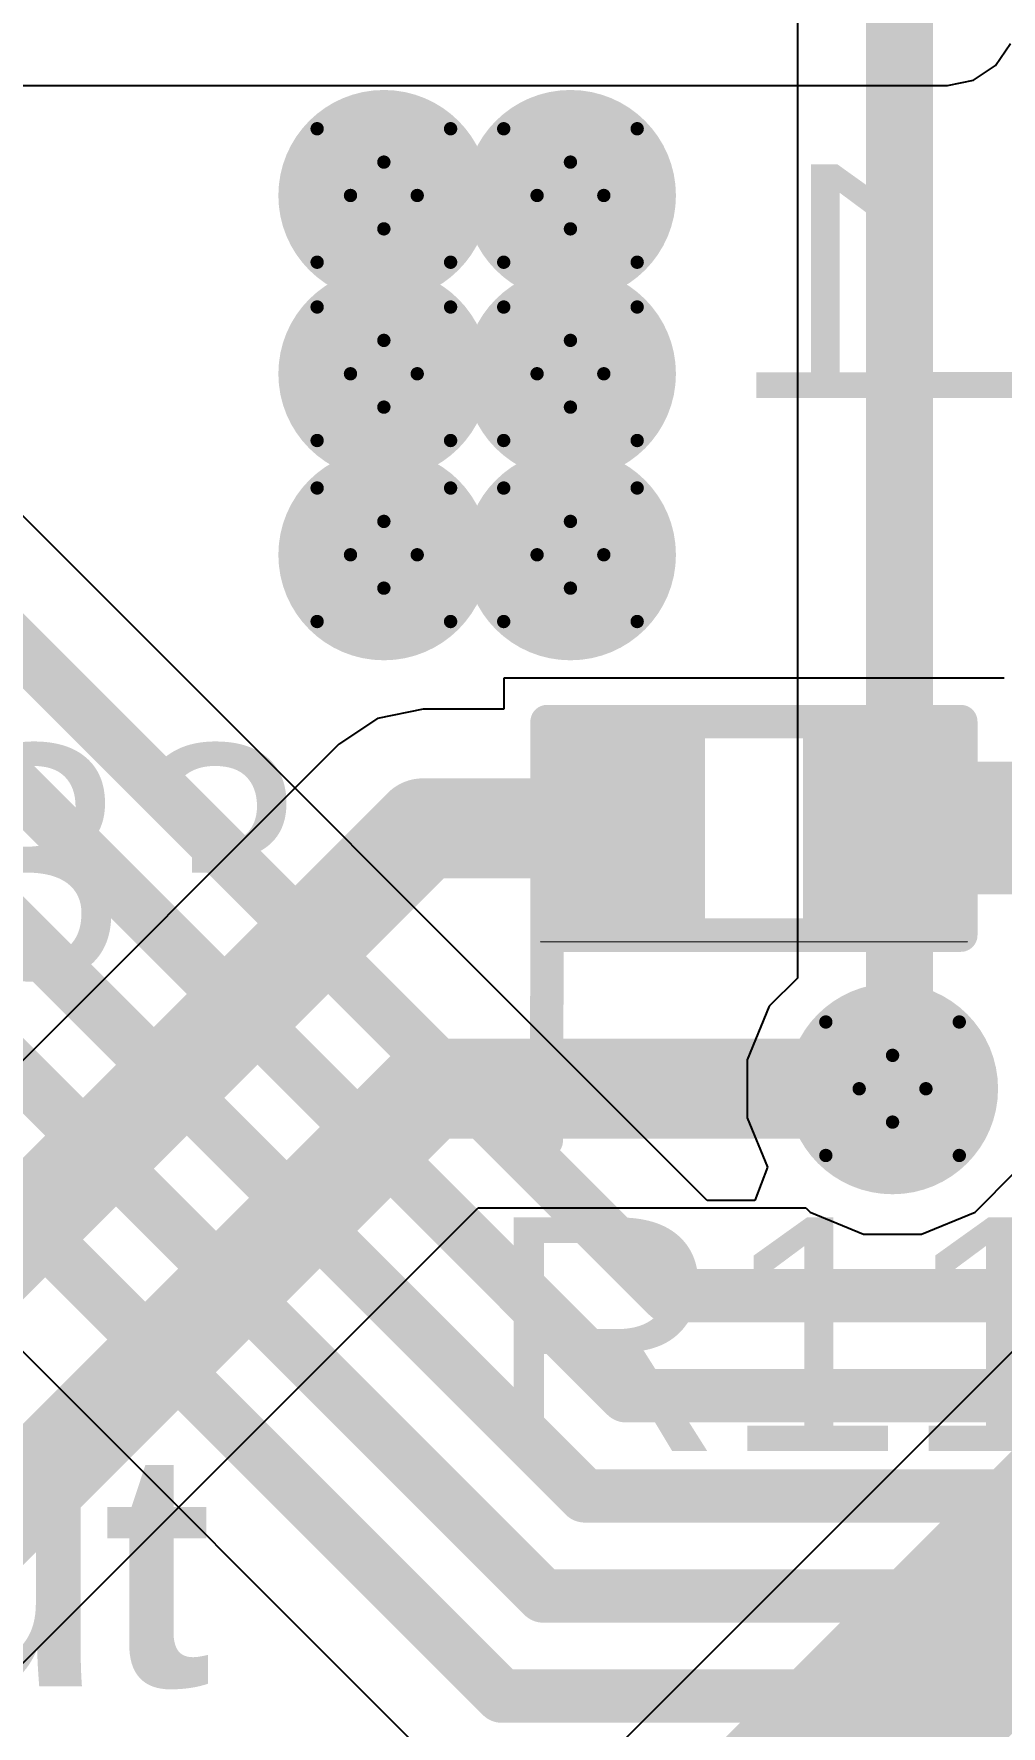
# Model space of a CAD drawing. Header units: inches. Extents: x -0.8 to 12, y -0.1 to 3.7.
# Drawn here: x 0.5721 to 0.717, y 0.0645 to 0.318 of the extents above; entities that cross this region are included whole.
import ezdxf

# ---------------------------------------------------------------- set-up
doc = ezdxf.new("R2010")
doc.units = ezdxf.units.IN
doc.header["$MEASUREMENT"] = 0
for name, color, linetype in [('Bottom Layer', 5, 'Continuous'), ('Bottom Overlay', 54, 'Continuous'), ('Bottom Solder', 6, 'Continuous'), ('Drill Drawing', 1, 'Continuous'), ('Top Layer', 1, 'Continuous'), ('Top Overlay', 2, 'Continuous'), ('Top Paste', 8, 'Continuous'), ('Top Solder', 216, 'Continuous'), ('Via Holes', 16, 'Continuous')]:
    doc.layers.add(name, color=color, linetype=linetype)
doc.styles.add('Arial', font='', dxfattribs={"height": 0.2})
doc.styles.add('Arial_Bold', font='', dxfattribs={"height": 0.2})
doc.styles.get('Arial').set_extended_font_data('Arial')
doc.styles.get('Arial_Bold').set_extended_font_data('Arial', bold=True)

# ---------------------------------------------------------------- blocks, each defined once
blk = doc.blocks.new('R___0402_4')
at = {"layer": 'Top Layer'}
for points in [[(-0.0275, -0.0125), (-0.0275, 0.0125), (-0.0095, 0.0125), (-0.0095, -0.0125)], [(0.0095, -0.0125), (0.0095, 0.0125), (0.0275, 0.0125), (0.0275, -0.0125)]]:
    blk.add_hatch(color=1, dxfattribs=at).paths.add_polyline_path(points)
at = {"layer": 'Top Paste'}
for points in [[(-0.0275, -0.0125), (-0.0275, 0.0125), (-0.0095, 0.0125), (-0.0095, -0.0125)], [(0.0095, -0.0125), (0.0095, 0.0125), (0.0275, 0.0125), (0.0275, -0.0125)]]:
    blk.add_hatch(color=8, dxfattribs=at).paths.add_polyline_path(points)
at = {"layer": 'Top Solder'}
for points in [[(-0.02967, -0.01467), (-0.02967, 0.01467), (-0.00733, 0.01467), (-0.00733, -0.01467)], [(0.00733, -0.01467), (0.00733, 0.01467), (0.02967, 0.01467), (0.02967, -0.01467)]]:
    blk.add_hatch(color=216, dxfattribs=at).paths.add_polyline_path(points)
at = {"layer": 'Top Overlay'}
for points in [[(-0.031, 0.016, 0.005, 0.005, 0), (0.031, 0.016, 0.005, 0.005, 0)], [(-0.031, -0.016, 0.005, 0.005, 0), (-0.031, 0.016, 0.005, 0.005, 0)], [(0.031, -0.016, 0.005, 0.005, 0), (0.031, 0.016, 0.005, 0.005, 0)], [(-0.031, -0.016, 0.005, 0.005, 0), (0.031, -0.016, 0.005, 0.005, 0)], [(-0.032, -0.017, 0.000127, 0.000127, 0), (0.032, -0.017, 0.000127, 0.000127, 0)]]:
    blk.add_lwpolyline(points, format="xyseb", dxfattribs=at)
for points in [[(-0.03225, 0.016, 0.0025, 0.0025, 1), (-0.02975, 0.016, 0.0025, 0.0025, 1)], [(-0.03225, 0.016, 0.0025, 0.0025, 1), (-0.02975, 0.016, 0.0025, 0.0025, 1)], [(0.02975, 0.016, 0.0025, 0.0025, 1), (0.03225, 0.016, 0.0025, 0.0025, 1)], [(0.02975, 0.016, 0.0025, 0.0025, 1), (0.03225, 0.016, 0.0025, 0.0025, 1)], [(-0.03225, -0.016, 0.0025, 0.0025, 1), (-0.02975, -0.016, 0.0025, 0.0025, 1)], [(-0.03225, -0.016, 0.0025, 0.0025, 1), (-0.02975, -0.016, 0.0025, 0.0025, 1)], [(0.02975, -0.016, 0.0025, 0.0025, 1), (0.03225, -0.016, 0.0025, 0.0025, 1)], [(0.02975, -0.016, 0.0025, 0.0025, 1), (0.03225, -0.016, 0.0025, 0.0025, 1)], [(-0.03203, -0.017, 0.0000635, 0.0000635, 1), (-0.03197, -0.017, 0.0000635, 0.0000635, 1)], [(0.03197, -0.017, 0.0000635, 0.0000635, 1), (0.03203, -0.017, 0.0000635, 0.0000635, 1)]]:
    blk.add_lwpolyline(points, format="xyseb", close=True, dxfattribs=at)
blk = doc.blocks.new('MINI_PCIE_PAD_54')
at = {"layer": 'Top Overlay', "style": 'Arial_Bold'}
blk.add_text('Cutout', height=0.035, rotation=360, dxfattribs=at).set_placement((0.25632, 0.14526))

msp = doc.modelspace()

# ---------------------------------------------------------------- hatches: boundary and pattern name
at = {"layer": 'Bottom Layer'}
h = msp.add_hatch(color=5, dxfattribs=at)
edge = h.paths.add_edge_path()
edge.add_arc((0.62454, 0.29383), 0.01181, 0, 360)
h = msp.add_hatch(color=5, dxfattribs=at)
edge = h.paths.add_edge_path()
edge.add_arc((0.6525, 0.29383), 0.01181, 0, 360)
h = msp.add_hatch(color=5, dxfattribs=at)
edge = h.paths.add_edge_path()
edge.add_arc((0.62454, 0.26712), 0.01181, 0, 360)
h = msp.add_hatch(color=5, dxfattribs=at)
edge = h.paths.add_edge_path()
edge.add_arc((0.6525, 0.26712), 0.01181, 0, 360)
h = msp.add_hatch(color=5, dxfattribs=at)
edge = h.paths.add_edge_path()
edge.add_arc((0.62454, 0.24), 0.01181, 0, 360)
h = msp.add_hatch(color=5, dxfattribs=at)
edge = h.paths.add_edge_path()
edge.add_arc((0.6525, 0.24), 0.01181, 0, 360)
h = msp.add_hatch(color=5, dxfattribs=at)
edge = h.paths.add_edge_path()
edge.add_arc((0.70077, 0.16), 0.01181, 0, 360)
at = {"layer": 'Bottom Solder'}
h = msp.add_hatch(color=6, dxfattribs=at)
edge = h.paths.add_edge_path()
edge.add_arc((0.62454, 0.29383), 0.01581, 0, 360)
h = msp.add_hatch(color=6, dxfattribs=at)
edge = h.paths.add_edge_path()
edge.add_arc((0.6525, 0.29383), 0.01581, 0, 360)
h = msp.add_hatch(color=6, dxfattribs=at)
edge = h.paths.add_edge_path()
edge.add_arc((0.62454, 0.26712), 0.01581, 0, 360)
h = msp.add_hatch(color=6, dxfattribs=at)
edge = h.paths.add_edge_path()
edge.add_arc((0.6525, 0.26712), 0.01581, 0, 360)
h = msp.add_hatch(color=6, dxfattribs=at)
edge = h.paths.add_edge_path()
edge.add_arc((0.62454, 0.24), 0.01581, 0, 360)
h = msp.add_hatch(color=6, dxfattribs=at)
edge = h.paths.add_edge_path()
edge.add_arc((0.6525, 0.24), 0.01581, 0, 360)
h = msp.add_hatch(color=6, dxfattribs=at)
edge = h.paths.add_edge_path()
edge.add_arc((0.70077, 0.16), 0.01581, 0, 360)
at = {"layer": 'Top Layer'}
h = msp.add_hatch(color=1, dxfattribs=at)
edge = h.paths.add_edge_path()
edge.add_arc((0.62454, 0.29383), 0.01181, 0, 360)
h = msp.add_hatch(color=1, dxfattribs=at)
edge = h.paths.add_edge_path()
edge.add_arc((0.6525, 0.29383), 0.01181, 0, 360)
h = msp.add_hatch(color=1, dxfattribs=at)
edge = h.paths.add_edge_path()
edge.add_arc((0.62454, 0.26712), 0.01181, 0, 360)
h = msp.add_hatch(color=1, dxfattribs=at)
edge = h.paths.add_edge_path()
edge.add_arc((0.6525, 0.26712), 0.01181, 0, 360)
h = msp.add_hatch(color=1, dxfattribs=at)
edge = h.paths.add_edge_path()
edge.add_arc((0.62454, 0.24), 0.01181, 0, 360)
h = msp.add_hatch(color=1, dxfattribs=at)
edge = h.paths.add_edge_path()
edge.add_arc((0.6525, 0.24), 0.01181, 0, 360)
msp.add_hatch(color=1, dxfattribs=at).paths.add_polyline_path([(0.6895, 0.18915), (0.749, 0.18915), (0.749, 0.209), (0.6895, 0.209)])
h = msp.add_hatch(color=1, dxfattribs=at)
edge = h.paths.add_edge_path()
edge.add_arc((0.70077, 0.16), 0.01181, 0, 360)
at = {"layer": 'Top Solder'}
h = msp.add_hatch(color=216, dxfattribs=at)
edge = h.paths.add_edge_path()
edge.add_arc((0.62454, 0.29383), 0.01581, 0, 360)
h = msp.add_hatch(color=216, dxfattribs=at)
edge = h.paths.add_edge_path()
edge.add_arc((0.6525, 0.29383), 0.01581, 0, 360)
h = msp.add_hatch(color=216, dxfattribs=at)
edge = h.paths.add_edge_path()
edge.add_arc((0.62454, 0.26712), 0.01581, 0, 360)
h = msp.add_hatch(color=216, dxfattribs=at)
edge = h.paths.add_edge_path()
edge.add_arc((0.6525, 0.26712), 0.01581, 0, 360)
h = msp.add_hatch(color=216, dxfattribs=at)
edge = h.paths.add_edge_path()
edge.add_arc((0.62454, 0.24), 0.01581, 0, 360)
h = msp.add_hatch(color=216, dxfattribs=at)
edge = h.paths.add_edge_path()
edge.add_arc((0.6525, 0.24), 0.01581, 0, 360)
h = msp.add_hatch(color=216, dxfattribs=at)
edge = h.paths.add_edge_path()
edge.add_arc((0.70077, 0.16), 0.01581, 0, 360)
at = {"layer": 'Via Holes'}
h = msp.add_hatch(color=7, dxfattribs=at)
edge = h.paths.add_edge_path()
edge.add_arc((0.62454, 0.29383), 0.00591, 0, 360)
h = msp.add_hatch(color=7, dxfattribs=at)
edge = h.paths.add_edge_path()
edge.add_arc((0.6525, 0.29383), 0.00591, 0, 360)
h = msp.add_hatch(color=7, dxfattribs=at)
edge = h.paths.add_edge_path()
edge.add_arc((0.62454, 0.26712), 0.00591, 0, 360)
h = msp.add_hatch(color=7, dxfattribs=at)
edge = h.paths.add_edge_path()
edge.add_arc((0.6525, 0.26712), 0.00591, 0, 360)
h = msp.add_hatch(color=7, dxfattribs=at)
edge = h.paths.add_edge_path()
edge.add_arc((0.62454, 0.24), 0.00591, 0, 360)
h = msp.add_hatch(color=7, dxfattribs=at)
edge = h.paths.add_edge_path()
edge.add_arc((0.6525, 0.24), 0.00591, 0, 360)
h = msp.add_hatch(color=7, dxfattribs=at)
edge = h.paths.add_edge_path()
edge.add_arc((0.70077, 0.16), 0.00591, 0, 360)

# ---------------------------------------------------------------- linework, layer by layer
at = {"layer": 'Bottom Layer'}
for p, q in [((0.67298, 0.14327), (0.47377, 0.34248)), ((0.68652, 0.34252), (0.68652, 0.17659)), ((0.35886, 0.33216), (0.63212, 0.05891)), ((0.68652, 0.17659), (0.68228, 0.17235)), ((0.68228, 0.17235), (0.67896, 0.16434)), ((0.67896, 0.16434), (0.67896, 0.15566)), ((0.67896, 0.15566), (0.68202, 0.14827)), ((0.68202, 0.14827), (0.68012, 0.14327)), ((0.68012, 0.14327), (0.67298, 0.14327))]:
    msp.add_line(p, q, dxfattribs=at)
for points in [[(0.365, 0.34621, 0.008, 0.008, 0), (0.64221, 0.069, 0.008, 0.008, 0)], [(0.70181, 0.16104, 0.01, 0.01, 0), (0.70181, 0.34252, 0.01, 0.01, 0)], [(0.39235, 0.34008, 0.008, 0.008, 0), (0.64843, 0.084, 0.008, 0.008, 0)], [(0.4129, 0.34074, 0.008, 0.008, 0), (0.65464, 0.099, 0.008, 0.008, 0)], [(0.4372, 0.33765, 0.008, 0.008, 0), (0.66085, 0.114, 0.008, 0.008, 0)], [(0.4595, 0.33657, 0.008, 0.008, 0), (0.66707, 0.129, 0.008, 0.008, 0)], [(0.70077, 0.16, 0.01, 0.01, 0), (0.70181, 0.16104, 0.01, 0.01, 0)], [(0.66707, 0.129, 0.008, 0.008, 0), (0.95479, 0.129, 0.008, 0.008, 0)], [(0.66085, 0.114, 0.008, 0.008, 0), (0.9121, 0.114, 0.008, 0.008, 0)], [(0.65464, 0.099, 0.008, 0.008, 0), (0.89862, 0.099, 0.008, 0.008, 0)], [(0.64843, 0.084, 0.008, 0.008, 0), (0.87839, 0.084, 0.008, 0.008, 0)], [(0.64221, 0.069, 0.008, 0.008, 0), (0.8428, 0.069, 0.008, 0.008, 0)]]:
    msp.add_lwpolyline(points, format="xyseb", dxfattribs=at)
for points in [[(0.69827, 0.16, 0.005, 0.005, 1), (0.70327, 0.16, 0.005, 0.005, 1)], [(0.69931, 0.16104, 0.005, 0.005, 1), (0.70431, 0.16104, 0.005, 0.005, 1)], [(0.69931, 0.16104, 0.005, 0.005, 1), (0.70431, 0.16104, 0.005, 0.005, 1)], [(0.66507, 0.129, 0.004, 0.004, 1), (0.66907, 0.129, 0.004, 0.004, 1)], [(0.66507, 0.129, 0.004, 0.004, 1), (0.66907, 0.129, 0.004, 0.004, 1)], [(0.65885, 0.114, 0.004, 0.004, 1), (0.66285, 0.114, 0.004, 0.004, 1)], [(0.65885, 0.114, 0.004, 0.004, 1), (0.66285, 0.114, 0.004, 0.004, 1)], [(0.65264, 0.099, 0.004, 0.004, 1), (0.65664, 0.099, 0.004, 0.004, 1)], [(0.65264, 0.099, 0.004, 0.004, 1), (0.65664, 0.099, 0.004, 0.004, 1)], [(0.64643, 0.084, 0.004, 0.004, 1), (0.65043, 0.084, 0.004, 0.004, 1)], [(0.64643, 0.084, 0.004, 0.004, 1), (0.65043, 0.084, 0.004, 0.004, 1)], [(0.64021, 0.069, 0.004, 0.004, 1), (0.64421, 0.069, 0.004, 0.004, 1)], [(0.64021, 0.069, 0.004, 0.004, 1), (0.64421, 0.069, 0.004, 0.004, 1)]]:
    msp.add_lwpolyline(points, format="xyseb", close=True, dxfattribs=at)
at = {"layer": 'Drill Drawing'}
for points in [[(0.61454, 0.30383, 0.002, 0.002, 0), (0.62454, 0.29883, 0.002, 0.002, 0)], [(0.61454, 0.30383, 0.002, 0.002, 0), (0.61954, 0.29383, 0.002, 0.002, 0)], [(0.62454, 0.29883, 0.002, 0.002, 0), (0.63454, 0.30383, 0.002, 0.002, 0)], [(0.62954, 0.29383, 0.002, 0.002, 0), (0.63454, 0.30383, 0.002, 0.002, 0)], [(0.6425, 0.30383, 0.002, 0.002, 0), (0.6525, 0.29883, 0.002, 0.002, 0)], [(0.6425, 0.30383, 0.002, 0.002, 0), (0.6475, 0.29383, 0.002, 0.002, 0)], [(0.6525, 0.29883, 0.002, 0.002, 0), (0.6625, 0.30383, 0.002, 0.002, 0)], [(0.6575, 0.29383, 0.002, 0.002, 0), (0.6625, 0.30383, 0.002, 0.002, 0)], [(0.61454, 0.28383, 0.002, 0.002, 0), (0.61954, 0.29383, 0.002, 0.002, 0)], [(0.62954, 0.29383, 0.002, 0.002, 0), (0.63454, 0.28383, 0.002, 0.002, 0)], [(0.6425, 0.28383, 0.002, 0.002, 0), (0.6475, 0.29383, 0.002, 0.002, 0)], [(0.6575, 0.29383, 0.002, 0.002, 0), (0.6625, 0.28383, 0.002, 0.002, 0)], [(0.61454, 0.28383, 0.002, 0.002, 0), (0.62454, 0.28883, 0.002, 0.002, 0)], [(0.62454, 0.28883, 0.002, 0.002, 0), (0.63454, 0.28383, 0.002, 0.002, 0)], [(0.6425, 0.28383, 0.002, 0.002, 0), (0.6525, 0.28883, 0.002, 0.002, 0)], [(0.6525, 0.28883, 0.002, 0.002, 0), (0.6625, 0.28383, 0.002, 0.002, 0)], [(0.61454, 0.27712, 0.002, 0.002, 0), (0.62454, 0.27212, 0.002, 0.002, 0)], [(0.61454, 0.27712, 0.002, 0.002, 0), (0.61954, 0.26712, 0.002, 0.002, 0)], [(0.62454, 0.27212, 0.002, 0.002, 0), (0.63454, 0.27712, 0.002, 0.002, 0)], [(0.62954, 0.26712, 0.002, 0.002, 0), (0.63454, 0.27712, 0.002, 0.002, 0)], [(0.6425, 0.27712, 0.002, 0.002, 0), (0.6525, 0.27212, 0.002, 0.002, 0)], [(0.6425, 0.27712, 0.002, 0.002, 0), (0.6475, 0.26712, 0.002, 0.002, 0)], [(0.6525, 0.27212, 0.002, 0.002, 0), (0.6625, 0.27712, 0.002, 0.002, 0)], [(0.6575, 0.26712, 0.002, 0.002, 0), (0.6625, 0.27712, 0.002, 0.002, 0)], [(0.61454, 0.25712, 0.002, 0.002, 0), (0.61954, 0.26712, 0.002, 0.002, 0)], [(0.62954, 0.26712, 0.002, 0.002, 0), (0.63454, 0.25712, 0.002, 0.002, 0)], [(0.6425, 0.25712, 0.002, 0.002, 0), (0.6475, 0.26712, 0.002, 0.002, 0)], [(0.6575, 0.26712, 0.002, 0.002, 0), (0.6625, 0.25712, 0.002, 0.002, 0)], [(0.61454, 0.25712, 0.002, 0.002, 0), (0.62454, 0.26212, 0.002, 0.002, 0)], [(0.62454, 0.26212, 0.002, 0.002, 0), (0.63454, 0.25712, 0.002, 0.002, 0)], [(0.6425, 0.25712, 0.002, 0.002, 0), (0.6525, 0.26212, 0.002, 0.002, 0)], [(0.6525, 0.26212, 0.002, 0.002, 0), (0.6625, 0.25712, 0.002, 0.002, 0)], [(0.61454, 0.25, 0.002, 0.002, 0), (0.62454, 0.245, 0.002, 0.002, 0)], [(0.61454, 0.25, 0.002, 0.002, 0), (0.61954, 0.24, 0.002, 0.002, 0)], [(0.62454, 0.245, 0.002, 0.002, 0), (0.63454, 0.25, 0.002, 0.002, 0)], [(0.62954, 0.24, 0.002, 0.002, 0), (0.63454, 0.25, 0.002, 0.002, 0)], [(0.6425, 0.25, 0.002, 0.002, 0), (0.6525, 0.245, 0.002, 0.002, 0)], [(0.6425, 0.25, 0.002, 0.002, 0), (0.6475, 0.24, 0.002, 0.002, 0)], [(0.6525, 0.245, 0.002, 0.002, 0), (0.6625, 0.25, 0.002, 0.002, 0)], [(0.6575, 0.24, 0.002, 0.002, 0), (0.6625, 0.25, 0.002, 0.002, 0)], [(0.61454, 0.23, 0.002, 0.002, 0), (0.61954, 0.24, 0.002, 0.002, 0)], [(0.62954, 0.24, 0.002, 0.002, 0), (0.63454, 0.23, 0.002, 0.002, 0)], [(0.6425, 0.23, 0.002, 0.002, 0), (0.6475, 0.24, 0.002, 0.002, 0)], [(0.6575, 0.24, 0.002, 0.002, 0), (0.6625, 0.23, 0.002, 0.002, 0)], [(0.61454, 0.23, 0.002, 0.002, 0), (0.62454, 0.235, 0.002, 0.002, 0)], [(0.62454, 0.235, 0.002, 0.002, 0), (0.63454, 0.23, 0.002, 0.002, 0)], [(0.6425, 0.23, 0.002, 0.002, 0), (0.6525, 0.235, 0.002, 0.002, 0)], [(0.6525, 0.235, 0.002, 0.002, 0), (0.6625, 0.23, 0.002, 0.002, 0)], [(0.69077, 0.17, 0.002, 0.002, 0), (0.70077, 0.165, 0.002, 0.002, 0)], [(0.69077, 0.17, 0.002, 0.002, 0), (0.69577, 0.16, 0.002, 0.002, 0)], [(0.70077, 0.165, 0.002, 0.002, 0), (0.71077, 0.17, 0.002, 0.002, 0)], [(0.70577, 0.16, 0.002, 0.002, 0), (0.71077, 0.17, 0.002, 0.002, 0)], [(0.69077, 0.15, 0.002, 0.002, 0), (0.69577, 0.16, 0.002, 0.002, 0)], [(0.70577, 0.16, 0.002, 0.002, 0), (0.71077, 0.15, 0.002, 0.002, 0)], [(0.69077, 0.15, 0.002, 0.002, 0), (0.70077, 0.155, 0.002, 0.002, 0)], [(0.70077, 0.155, 0.002, 0.002, 0), (0.71077, 0.15, 0.002, 0.002, 0)]]:
    msp.add_lwpolyline(points, format="xyseb", dxfattribs=at)
for points in [[(0.61404, 0.30383, 0.001, 0.001, 1), (0.61504, 0.30383, 0.001, 0.001, 1)], [(0.61404, 0.30383, 0.001, 0.001, 1), (0.61504, 0.30383, 0.001, 0.001, 1)], [(0.63404, 0.30383, 0.001, 0.001, 1), (0.63504, 0.30383, 0.001, 0.001, 1)], [(0.63404, 0.30383, 0.001, 0.001, 1), (0.63504, 0.30383, 0.001, 0.001, 1)], [(0.642, 0.30383, 0.001, 0.001, 1), (0.643, 0.30383, 0.001, 0.001, 1)], [(0.642, 0.30383, 0.001, 0.001, 1), (0.643, 0.30383, 0.001, 0.001, 1)], [(0.662, 0.30383, 0.001, 0.001, 1), (0.663, 0.30383, 0.001, 0.001, 1)], [(0.662, 0.30383, 0.001, 0.001, 1), (0.663, 0.30383, 0.001, 0.001, 1)], [(0.62404, 0.29883, 0.001, 0.001, 1), (0.62504, 0.29883, 0.001, 0.001, 1)], [(0.62404, 0.29883, 0.001, 0.001, 1), (0.62504, 0.29883, 0.001, 0.001, 1)], [(0.652, 0.29883, 0.001, 0.001, 1), (0.653, 0.29883, 0.001, 0.001, 1)], [(0.652, 0.29883, 0.001, 0.001, 1), (0.653, 0.29883, 0.001, 0.001, 1)], [(0.61904, 0.29383, 0.001, 0.001, 1), (0.62004, 0.29383, 0.001, 0.001, 1)], [(0.61904, 0.29383, 0.001, 0.001, 1), (0.62004, 0.29383, 0.001, 0.001, 1)], [(0.62904, 0.29383, 0.001, 0.001, 1), (0.63004, 0.29383, 0.001, 0.001, 1)], [(0.62904, 0.29383, 0.001, 0.001, 1), (0.63004, 0.29383, 0.001, 0.001, 1)], [(0.647, 0.29383, 0.001, 0.001, 1), (0.648, 0.29383, 0.001, 0.001, 1)], [(0.647, 0.29383, 0.001, 0.001, 1), (0.648, 0.29383, 0.001, 0.001, 1)], [(0.657, 0.29383, 0.001, 0.001, 1), (0.658, 0.29383, 0.001, 0.001, 1)], [(0.657, 0.29383, 0.001, 0.001, 1), (0.658, 0.29383, 0.001, 0.001, 1)], [(0.62404, 0.28883, 0.001, 0.001, 1), (0.62504, 0.28883, 0.001, 0.001, 1)], [(0.62404, 0.28883, 0.001, 0.001, 1), (0.62504, 0.28883, 0.001, 0.001, 1)], [(0.652, 0.28883, 0.001, 0.001, 1), (0.653, 0.28883, 0.001, 0.001, 1)], [(0.652, 0.28883, 0.001, 0.001, 1), (0.653, 0.28883, 0.001, 0.001, 1)], [(0.61404, 0.28383, 0.001, 0.001, 1), (0.61504, 0.28383, 0.001, 0.001, 1)], [(0.61404, 0.28383, 0.001, 0.001, 1), (0.61504, 0.28383, 0.001, 0.001, 1)], [(0.63404, 0.28383, 0.001, 0.001, 1), (0.63504, 0.28383, 0.001, 0.001, 1)], [(0.63404, 0.28383, 0.001, 0.001, 1), (0.63504, 0.28383, 0.001, 0.001, 1)], [(0.642, 0.28383, 0.001, 0.001, 1), (0.643, 0.28383, 0.001, 0.001, 1)], [(0.642, 0.28383, 0.001, 0.001, 1), (0.643, 0.28383, 0.001, 0.001, 1)], [(0.662, 0.28383, 0.001, 0.001, 1), (0.663, 0.28383, 0.001, 0.001, 1)], [(0.662, 0.28383, 0.001, 0.001, 1), (0.663, 0.28383, 0.001, 0.001, 1)], [(0.61404, 0.27712, 0.001, 0.001, 1), (0.61504, 0.27712, 0.001, 0.001, 1)], [(0.61404, 0.27712, 0.001, 0.001, 1), (0.61504, 0.27712, 0.001, 0.001, 1)], [(0.63404, 0.27712, 0.001, 0.001, 1), (0.63504, 0.27712, 0.001, 0.001, 1)], [(0.63404, 0.27712, 0.001, 0.001, 1), (0.63504, 0.27712, 0.001, 0.001, 1)], [(0.642, 0.27712, 0.001, 0.001, 1), (0.643, 0.27712, 0.001, 0.001, 1)], [(0.642, 0.27712, 0.001, 0.001, 1), (0.643, 0.27712, 0.001, 0.001, 1)], [(0.662, 0.27712, 0.001, 0.001, 1), (0.663, 0.27712, 0.001, 0.001, 1)], [(0.662, 0.27712, 0.001, 0.001, 1), (0.663, 0.27712, 0.001, 0.001, 1)], [(0.62404, 0.27212, 0.001, 0.001, 1), (0.62504, 0.27212, 0.001, 0.001, 1)], [(0.62404, 0.27212, 0.001, 0.001, 1), (0.62504, 0.27212, 0.001, 0.001, 1)], [(0.652, 0.27212, 0.001, 0.001, 1), (0.653, 0.27212, 0.001, 0.001, 1)], [(0.652, 0.27212, 0.001, 0.001, 1), (0.653, 0.27212, 0.001, 0.001, 1)], [(0.61904, 0.26712, 0.001, 0.001, 1), (0.62004, 0.26712, 0.001, 0.001, 1)], [(0.61904, 0.26712, 0.001, 0.001, 1), (0.62004, 0.26712, 0.001, 0.001, 1)], [(0.62904, 0.26712, 0.001, 0.001, 1), (0.63004, 0.26712, 0.001, 0.001, 1)], [(0.62904, 0.26712, 0.001, 0.001, 1), (0.63004, 0.26712, 0.001, 0.001, 1)], [(0.647, 0.26712, 0.001, 0.001, 1), (0.648, 0.26712, 0.001, 0.001, 1)], [(0.647, 0.26712, 0.001, 0.001, 1), (0.648, 0.26712, 0.001, 0.001, 1)], [(0.657, 0.26712, 0.001, 0.001, 1), (0.658, 0.26712, 0.001, 0.001, 1)], [(0.657, 0.26712, 0.001, 0.001, 1), (0.658, 0.26712, 0.001, 0.001, 1)], [(0.62404, 0.26212, 0.001, 0.001, 1), (0.62504, 0.26212, 0.001, 0.001, 1)], [(0.62404, 0.26212, 0.001, 0.001, 1), (0.62504, 0.26212, 0.001, 0.001, 1)], [(0.652, 0.26212, 0.001, 0.001, 1), (0.653, 0.26212, 0.001, 0.001, 1)], [(0.652, 0.26212, 0.001, 0.001, 1), (0.653, 0.26212, 0.001, 0.001, 1)], [(0.61404, 0.25712, 0.001, 0.001, 1), (0.61504, 0.25712, 0.001, 0.001, 1)], [(0.61404, 0.25712, 0.001, 0.001, 1), (0.61504, 0.25712, 0.001, 0.001, 1)], [(0.63404, 0.25712, 0.001, 0.001, 1), (0.63504, 0.25712, 0.001, 0.001, 1)], [(0.63404, 0.25712, 0.001, 0.001, 1), (0.63504, 0.25712, 0.001, 0.001, 1)], [(0.642, 0.25712, 0.001, 0.001, 1), (0.643, 0.25712, 0.001, 0.001, 1)], [(0.642, 0.25712, 0.001, 0.001, 1), (0.643, 0.25712, 0.001, 0.001, 1)], [(0.662, 0.25712, 0.001, 0.001, 1), (0.663, 0.25712, 0.001, 0.001, 1)], [(0.662, 0.25712, 0.001, 0.001, 1), (0.663, 0.25712, 0.001, 0.001, 1)], [(0.61404, 0.25, 0.001, 0.001, 1), (0.61504, 0.25, 0.001, 0.001, 1)], [(0.61404, 0.25, 0.001, 0.001, 1), (0.61504, 0.25, 0.001, 0.001, 1)], [(0.63404, 0.25, 0.001, 0.001, 1), (0.63504, 0.25, 0.001, 0.001, 1)], [(0.63404, 0.25, 0.001, 0.001, 1), (0.63504, 0.25, 0.001, 0.001, 1)], [(0.642, 0.25, 0.001, 0.001, 1), (0.643, 0.25, 0.001, 0.001, 1)], [(0.642, 0.25, 0.001, 0.001, 1), (0.643, 0.25, 0.001, 0.001, 1)], [(0.662, 0.25, 0.001, 0.001, 1), (0.663, 0.25, 0.001, 0.001, 1)], [(0.662, 0.25, 0.001, 0.001, 1), (0.663, 0.25, 0.001, 0.001, 1)], [(0.62404, 0.245, 0.001, 0.001, 1), (0.62504, 0.245, 0.001, 0.001, 1)], [(0.62404, 0.245, 0.001, 0.001, 1), (0.62504, 0.245, 0.001, 0.001, 1)], [(0.652, 0.245, 0.001, 0.001, 1), (0.653, 0.245, 0.001, 0.001, 1)], [(0.652, 0.245, 0.001, 0.001, 1), (0.653, 0.245, 0.001, 0.001, 1)], [(0.61904, 0.24, 0.001, 0.001, 1), (0.62004, 0.24, 0.001, 0.001, 1)], [(0.61904, 0.24, 0.001, 0.001, 1), (0.62004, 0.24, 0.001, 0.001, 1)], [(0.62904, 0.24, 0.001, 0.001, 1), (0.63004, 0.24, 0.001, 0.001, 1)], [(0.62904, 0.24, 0.001, 0.001, 1), (0.63004, 0.24, 0.001, 0.001, 1)], [(0.647, 0.24, 0.001, 0.001, 1), (0.648, 0.24, 0.001, 0.001, 1)], [(0.647, 0.24, 0.001, 0.001, 1), (0.648, 0.24, 0.001, 0.001, 1)], [(0.657, 0.24, 0.001, 0.001, 1), (0.658, 0.24, 0.001, 0.001, 1)], [(0.657, 0.24, 0.001, 0.001, 1), (0.658, 0.24, 0.001, 0.001, 1)], [(0.62404, 0.235, 0.001, 0.001, 1), (0.62504, 0.235, 0.001, 0.001, 1)], [(0.62404, 0.235, 0.001, 0.001, 1), (0.62504, 0.235, 0.001, 0.001, 1)], [(0.652, 0.235, 0.001, 0.001, 1), (0.653, 0.235, 0.001, 0.001, 1)], [(0.652, 0.235, 0.001, 0.001, 1), (0.653, 0.235, 0.001, 0.001, 1)], [(0.61404, 0.23, 0.001, 0.001, 1), (0.61504, 0.23, 0.001, 0.001, 1)], [(0.61404, 0.23, 0.001, 0.001, 1), (0.61504, 0.23, 0.001, 0.001, 1)], [(0.63404, 0.23, 0.001, 0.001, 1), (0.63504, 0.23, 0.001, 0.001, 1)], [(0.63404, 0.23, 0.001, 0.001, 1), (0.63504, 0.23, 0.001, 0.001, 1)], [(0.642, 0.23, 0.001, 0.001, 1), (0.643, 0.23, 0.001, 0.001, 1)], [(0.642, 0.23, 0.001, 0.001, 1), (0.643, 0.23, 0.001, 0.001, 1)], [(0.662, 0.23, 0.001, 0.001, 1), (0.663, 0.23, 0.001, 0.001, 1)], [(0.662, 0.23, 0.001, 0.001, 1), (0.663, 0.23, 0.001, 0.001, 1)], [(0.69027, 0.17, 0.001, 0.001, 1), (0.69127, 0.17, 0.001, 0.001, 1)], [(0.69027, 0.17, 0.001, 0.001, 1), (0.69127, 0.17, 0.001, 0.001, 1)], [(0.71027, 0.17, 0.001, 0.001, 1), (0.71127, 0.17, 0.001, 0.001, 1)], [(0.71027, 0.17, 0.001, 0.001, 1), (0.71127, 0.17, 0.001, 0.001, 1)], [(0.70027, 0.165, 0.001, 0.001, 1), (0.70127, 0.165, 0.001, 0.001, 1)], [(0.70027, 0.165, 0.001, 0.001, 1), (0.70127, 0.165, 0.001, 0.001, 1)], [(0.69527, 0.16, 0.001, 0.001, 1), (0.69627, 0.16, 0.001, 0.001, 1)], [(0.69527, 0.16, 0.001, 0.001, 1), (0.69627, 0.16, 0.001, 0.001, 1)], [(0.70527, 0.16, 0.001, 0.001, 1), (0.70627, 0.16, 0.001, 0.001, 1)], [(0.70527, 0.16, 0.001, 0.001, 1), (0.70627, 0.16, 0.001, 0.001, 1)], [(0.70027, 0.155, 0.001, 0.001, 1), (0.70127, 0.155, 0.001, 0.001, 1)], [(0.70027, 0.155, 0.001, 0.001, 1), (0.70127, 0.155, 0.001, 0.001, 1)], [(0.69027, 0.15, 0.001, 0.001, 1), (0.69127, 0.15, 0.001, 0.001, 1)], [(0.69027, 0.15, 0.001, 0.001, 1), (0.69127, 0.15, 0.001, 0.001, 1)], [(0.71027, 0.15, 0.001, 0.001, 1), (0.71127, 0.15, 0.001, 0.001, 1)], [(0.71027, 0.15, 0.001, 0.001, 1), (0.71127, 0.15, 0.001, 0.001, 1)]]:
    msp.add_lwpolyline(points, format="xyseb", close=True, dxfattribs=at)
at = {"layer": 'Top Layer'}
for p, q in [((0.71621, 0.3133), (0.71842, 0.3166)), ((0.7129, 0.31109), (0.71621, 0.3133)), ((0.52946, 0.31031), (0.709, 0.31031)), ((0.709, 0.31031), (0.7129, 0.31109)), ((0.7175, 0.22151), (0.6425, 0.22151)), ((0.6425, 0.22151), (0.6425, 0.21685)), ((0.63042, 0.21685), (0.6236, 0.21549)), ((0.6425, 0.21685), (0.63042, 0.21685)), ((0.6236, 0.21549), (0.61781, 0.21162)), ((0.61781, 0.21162), (0.5344, 0.12821)), ((0.61781, 0.21162), (0.61781, 0.21162)), ((0.75376, 0.15568), (0.65306, 0.05498)), ((0.71313, 0.14151), (0.71926, 0.14765)), ((0.56725, 0.07075), (0.63865, 0.14216)), ((0.63865, 0.14216), (0.68777, 0.14216)), ((0.68777, 0.14216), (0.68842, 0.14151)), ((0.68842, 0.14151), (0.69643, 0.13819)), ((0.70511, 0.13819), (0.71313, 0.14151)), ((0.69643, 0.13819), (0.70511, 0.13819))]:
    msp.add_line(p, q, dxfattribs=at)
for points in [[(0.54179, 0.11037, 0.015, 0.015, 0), (0.63042, 0.19901, 0.015, 0.015, 0)], [(0.63042, 0.19901, 0.015, 0.015, 0), (0.6615, 0.19901, 0.015, 0.015, 0)], [(0.55463, 0.08337, 0.015, 0.015, 0), (0.63126, 0.16, 0.015, 0.015, 0)], [(0.63126, 0.16, 0.015, 0.015, 0), (0.70077, 0.16, 0.015, 0.015, 0)], [(0.67109, 0.03696, 0.03, 0.03, 0), (0.77179, 0.13766, 0.03, 0.03, 0)]]:
    msp.add_lwpolyline(points, format="xyseb", dxfattribs=at)
for points in [[(0.62667, 0.19901, 0.0075, 0.0075, 1), (0.63417, 0.19901, 0.0075, 0.0075, 1)], [(0.62667, 0.19901, 0.0075, 0.0075, 1), (0.63417, 0.19901, 0.0075, 0.0075, 1)], [(0.65775, 0.19901, 0.0075, 0.0075, 1), (0.66525, 0.19901, 0.0075, 0.0075, 1)], [(0.62751, 0.16, 0.0075, 0.0075, 1), (0.63501, 0.16, 0.0075, 0.0075, 1)], [(0.62751, 0.16, 0.0075, 0.0075, 1), (0.63501, 0.16, 0.0075, 0.0075, 1)], [(0.69702, 0.16, 0.0075, 0.0075, 1), (0.70452, 0.16, 0.0075, 0.0075, 1)]]:
    msp.add_lwpolyline(points, format="xyseb", close=True, dxfattribs=at)
at = {"layer": 'Top Overlay'}
msp.add_lwpolyline([(0.64888, 0.1522, 0.005, 0.005, 0), (0.649, 0.18301, 0.005, 0.005, 0)], format="xyseb", dxfattribs=at)
for points in [[(0.64775, 0.18301, 0.0025, 0.0025, 1), (0.65025, 0.18301, 0.0025, 0.0025, 1)], [(0.64763, 0.1522, 0.0025, 0.0025, 1), (0.65013, 0.1522, 0.0025, 0.0025, 1)]]:
    msp.add_lwpolyline(points, format="xyseb", close=True, dxfattribs=at)

# ---------------------------------------------------------------- block references
for name, p in [('R___0402_4', (0.68, 0.19901)), ('MINI_PCIE_PAD_54', (0.18502, -0.0748))]:
    msp.add_blockref(name, p)

# ---------------------------------------------------------------- texts
at = {"layer": 'Bottom Overlay', "style": 'Arial', "text_generation_flag": 2}
msp.add_text('L1', height=0.035, dxfattribs=at).set_placement((0.73233, 0.26351))
at = {"layer": 'Top Overlay', "style": 'Arial'}
for s, p in [('R33', (0.52334, 0.17651)), ('R11', (0.63997, 0.10571))]:
    msp.add_text(s, height=0.035, dxfattribs=at).set_placement(p)

doc.saveas('drawing.dxf')
